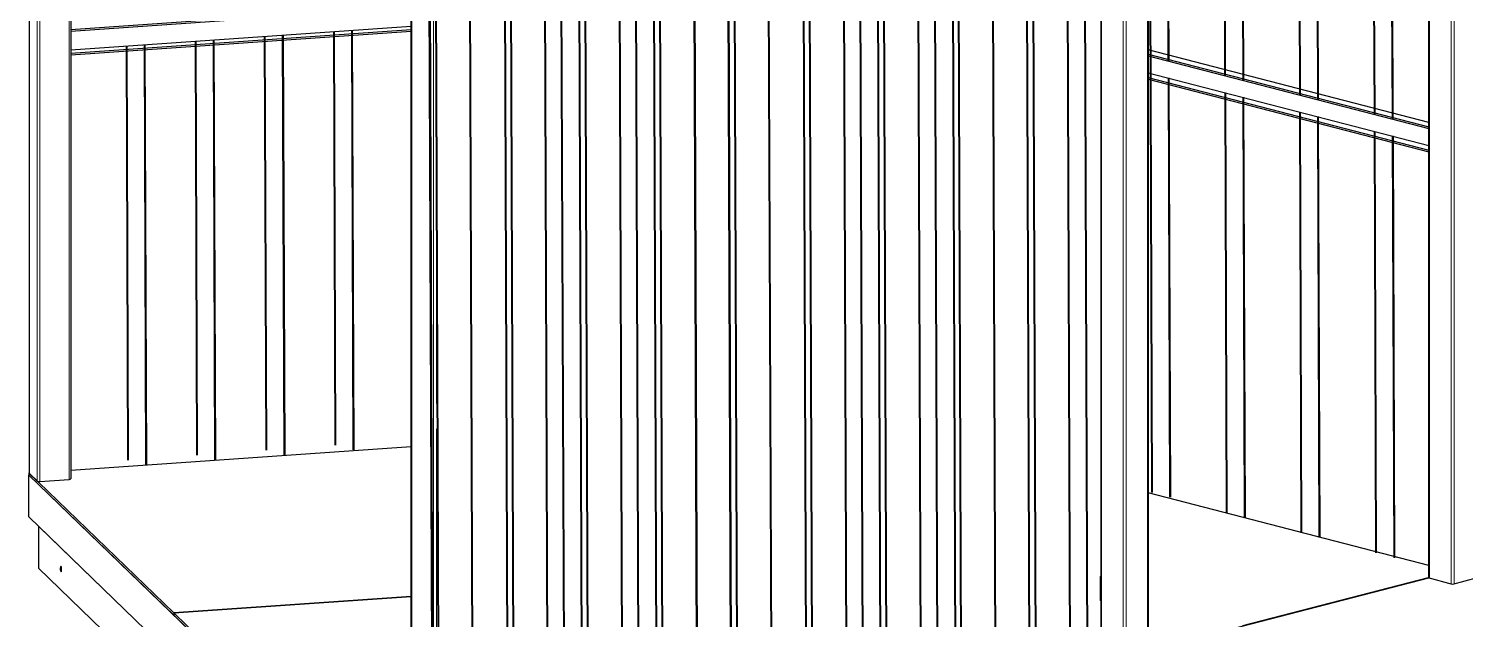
# Model space of a CAD drawing. Header units: millimetres. Extents: x 27997 to 40775, y -3198 to 5652.
# Drawn here: x 37175 to 39212, y 2828 to 3665 of the extents above; entities that cross this region are included whole.
import ezdxf

# ---------------------------------------------------------------- set-up
doc = ezdxf.new("R2010")
doc.units = ezdxf.units.MM
for name, pattern in [('K5LT32768', [0]), ('K5LT_BASIC', [0]), ('K5LT_THIN', [0])]:
    doc.linetypes.add(name, pattern=pattern)

msp = doc.modelspace()

# ---------------------------------------------------------------- linework, layer by layer
at = {"color": 5, "linetype": 'K5LT_BASIC', "lineweight": 30}
for p, q in [((37175.885227, 5256.295749), (37175.885227, 3034.491381)), ((37234.71538, 5152.065018), (37234.71538, 3026.61872)), ((37717.465943, 2156.535306), (37717.465943, 4587.800598)), ((39160.130282, 2885.748424), (39160.130282, 4274.588969)), ((38762.15574, 4203.463479), (38762.15574, 1903.485527)), ((38695.175209, 4174.458488), (38695.175209, 1903.485527)), ((37717.465943, 3696.595765), (37234.71538, 3663.116846)), ((37717.465943, 3694.221408), (37234.71538, 3660.742489)), ((37717.465943, 3663.35477), (37234.71538, 3629.875851)), ((37717.465943, 3660.980413), (37234.71538, 3627.501494)), ((39160.130282, 3532.028903), (38762.15574, 3635.032294)), ((38762.15574, 3628.753156), (39160.130282, 3525.749765)), ((38762.15574, 3626.378799), (39160.130282, 3523.375408)), ((38762.15574, 3595.512161), (39160.130282, 3492.50877)), ((38762.15574, 3593.137804), (39160.130282, 3490.134413)), ((37234.71538, 3039.181496), (37717.465943, 3072.660415)), ((37175.194666, 3035.053713), (37175.885227, 3035.101604)), ((37175.194666, 3035.053713), (37175.194666, 3032.085767)), ((37380.689505, 2836.560921), (37175.194666, 3035.053713)), ((37175.989925, 3034.285553), (37187.123546, 3023.531299)), ((37175.194666, 2972.726848), (37175.194666, 3032.085767)), ((37380.689503, 2833.592977), (37175.194666, 3032.085767)), ((37175.194666, 3032.085767), (37709.926587, 2515.574343)), ((37190.886751, 3022.968966), (37232.437995, 3025.85056)), ((39160.130282, 2903.743075), (38762.15574, 3006.746466)), ((37709.926587, 2456.215423), (37175.194666, 2972.726848)), ((37189.059209, 2959.334727), (37189.059209, 2899.975807)), ((37189.059209, 2959.334727), (37688.481645, 2476.929649)), ((37189.059209, 2899.975807), (37688.481645, 2417.570729)), ((38693.902478, 2885.87565), (38693.902478, 2856.19619)), ((38762.15574, 2783.403847), (39160.130282, 2886.407238)), ((39158.857552, 2886.077831), (38895.962393, 2818.035557)), ((39193.620548, 2877.080506), (39158.857552, 2886.077831)), ((39228.383544, 2886.077831), (39193.620548, 2877.080506)), ((37717.465943, 2859.916486), (37380.689505, 2836.560921)), ((37380.689505, 2836.560921), (37717.465943, 2859.916485)), ((37380.689505, 2836.560921), (37380.689503, 2833.592977)), ((37380.689505, 2836.560921), (37380.689503, 2833.592977)), ((37716.030214, 2509.678692), (37380.689503, 2833.592977)), ((37716.030214, 2512.646638), (37380.689505, 2836.560921))]:
    msp.add_line(p, q, dxfattribs=at)
at = {"color": 5, "linetype": 'K5LT_THIN', "lineweight": 9}
for p, q in [((37175.989925, 3034.285553), (37175.989925, 5256.089921)), ((37187.123546, 3023.531299), (37187.123546, 5245.335667)), ((37190.886751, 3022.968966), (37190.886751, 5206.599316)), ((37232.437995, 3025.85056), (37232.437995, 5154.898682)), ((37718.365899, 4587.054633), (37718.365899, 2155.972973)), ((37748.783521, 4533.286894), (37748.783521, 2148.100313)), ((39191.447861, 4282.694555), (39191.447861, 2877.642839)), ((39195.793235, 4283.819221), (39195.793235, 2877.642839)), ((39161.030239, 4274.821895), (39161.030239, 2885.515498)), ((38726.492787, 1895.050534), (38726.492787, 4200.806569)), ((38730.838162, 1895.050534), (38730.838162, 4203.11643)), ((38761.255783, 1902.923194), (38761.255783, 4203.80396)), ((38696.075166, 1902.923194), (38696.075166, 4174.118006)), ((37753.128895, 3691.226284), (37753.128895, 3133.458382)), ((37717.465943, 3668.558909), (37234.71538, 3635.07999)), ((37717.465943, 3667.800657), (37234.71538, 3634.321738)), ((38762.15574, 3634.826351), (39160.130282, 3531.822959)), ((38762.15574, 3602.403878), (39160.130282, 3499.400487)), ((38762.15574, 3601.585355), (39160.130282, 3498.581964)), ((37753.128895, 3097.637086), (37753.128895, 2504.253832))]:
    msp.add_line(p, q, dxfattribs=at)
at = {"color": 5, "linetype": 'K5LT32768', "lineweight": 40}
for p, q in [((37749.130648, 2159.127211), (37740.490208, 4553.300406)), ((37749.831386, 2158.937667), (37741.202327, 4549.957571)), ((37758.2503, 2156.660411), (37749.677219, 4532.169482)), ((37758.40548, 2156.618437), (37749.83246, 4532.110749)), ((37806.748101, 2143.542107), (37798.20493, 4510.763242)), ((37856.074464, 2130.199683), (37847.550517, 4492.094287)), ((37864.690122, 2127.86921), (37856.169532, 4488.833449)), ((37913.213858, 2114.743891), (37904.705309, 4472.371736)), ((37936.43996, 2108.461398), (37927.940463, 4463.581161)), ((37961.661039, 2101.639279), (37953.178239, 4452.132069)), ((37970.297398, 2099.303207), (37961.817964, 4448.863395)), ((38019.052412, 2086.115328), (38010.591978, 4430.410684)), ((38042.353855, 2079.812456), (38033.902502, 4421.591595)), ((38067.901512, 2072.902), (38059.460116, 4411.922363)), ((38076.145682, 2070.672012), (38067.7075, 4408.802124)), ((38124.784623, 2057.51553), (38116.365395, 4390.393344)), ((38125.304866, 2057.374809), (38116.88584, 4390.196444)), ((38173.024097, 2044.467102), (38164.623668, 4372.135754)), ((38173.724835, 2044.277557), (38165.32468, 4371.87054)), ((38182.143749, 2042.000302), (38173.746875, 4368.684164)), ((38182.29893, 2041.958327), (38173.902116, 4368.625432)), ((38230.64155, 2028.881998), (38222.263577, 4350.328802)), ((38279.967914, 2015.539573), (38271.609163, 4331.659848)), ((38288.583572, 2013.209101), (38280.228178, 4328.399009)), ((38337.107307, 2000.083781), (38328.770824, 4310.033832)), ((38360.33341, 1993.801288), (38352.005978, 4301.243258)), ((38385.554488, 1986.979169), (38377.236886, 4291.697629)), ((38394.190847, 1984.643097), (38385.876611, 4288.428955)), ((38442.945861, 1971.455218), (38434.650625, 4269.976244)), ((38466.247304, 1965.152347), (38457.961149, 4261.157155)), ((38491.794962, 1958.24189), (38483.518763, 4251.487924)), ((38500.039132, 1956.011902), (38491.766146, 4248.367685)), ((38548.678072, 1942.855421), (38540.424041, 4229.958905)), ((38596.917546, 1929.806992), (38588.682315, 4211.701315)), ((38606.037199, 1927.340192), (38597.805521, 4208.249725)), ((38654.873637, 1914.130289), (38646.660992, 4189.766196)), ((38670.504702, 4180.745387), (38678.708058, 1907.683251)), ((38788.629598, 4178.437517), (38790.648561, 3619.004314)), ((38788.889142, 4178.504692), (38790.908591, 3618.937013)), ((38767.795248, 3007.496919), (38763.592773, 4171.95751)), ((38871.473608, 3598.085253), (38869.449452, 4158.957346)), ((38894.533092, 4152.465222), (38896.557248, 3591.593129)), ((38894.793122, 4152.397921), (38896.817278, 3591.525828)), ((38977.382295, 3570.674068), (38975.358138, 4131.546161)), ((39000.441779, 4125.054037), (39002.465935, 3564.181944)), ((39000.701809, 4124.986736), (39002.725965, 3564.114643)), ((39083.290982, 3543.262882), (39081.266825, 4104.134975)), ((39106.350466, 4097.642852), (39108.374622, 3536.770759)), ((39106.610496, 4097.575551), (39108.634652, 3536.703458)), ((37414.070853, 3060.233095), (37411.951903, 3647.371404)), ((37437.005842, 3649.108903), (37439.15555, 3053.447865)), ((37437.265565, 3649.126915), (37439.415592, 3053.377526)), ((37512.221404, 3067.337347), (37510.103528, 3654.178253)), ((37535.157467, 3655.915753), (37537.306101, 3060.552117)), ((37535.417189, 3655.933765), (37537.566143, 3060.481778)), ((37610.111914, 3074.511937), (37607.995429, 3660.967091)), ((37633.049369, 3662.70459), (37635.196611, 3067.726708)), ((37633.309091, 3662.722602), (37635.456652, 3067.656369)), ((37316.180343, 3053.058504), (37314.060001, 3640.582567)), ((37339.113941, 3642.320066), (37341.26504, 3046.273275)), ((37339.373663, 3642.338078), (37341.525082, 3046.202936)), ((38790.735166, 3595.006978), (38792.879945, 3000.711689)), ((38790.995196, 3594.939677), (38793.139986, 3000.64135)), ((38873.708401, 2978.848177), (38871.560213, 3574.087916)), ((38896.643853, 3567.595793), (38898.793098, 2972.062948)), ((38896.903883, 3567.528492), (38899.053139, 2971.992609)), ((38979.621554, 2950.199436), (38977.4689, 3546.676731)), ((39002.55254, 3540.184608), (39004.706251, 2943.414206)), ((39002.81257, 3540.117307), (39004.966293, 2943.343868)), ((39085.534707, 2921.550695), (39083.377587, 3519.265546)), ((39108.461227, 3512.773422), (39110.619404, 2914.765465)), ((39108.721257, 3512.706121), (39110.879446, 2914.695126))]:
    msp.add_line(p, q, dxfattribs=at)
at = {"color": 5, "linetype": 'K5LT_BASIC', "lineweight": 30}
for centre, major_axis, ratio, start_param, end_param in [((37178.957871, 3034.491381), (-3.072644, 0), 0.258819, 0, 0.2617993626), ((37190.091492, 3023.737127), (-3.072644, 0), 0.258819, 0.2617993626, 1.8325956894), ((37231.642736, 3026.61872), (3.072644, 0), 0.258819, -1.3089969641, 0), ((37220.869555, 2898.928829), (0.276352, -3.984866), 0.25, -3.1415926536, -0.2705974134), ((37220.869555, 2898.928829), (0.276352, -3.984866), 0.25, 0, 3.1415926536), ((37220.869555, 2898.928829), (0.276352, -3.984866), 0.25, -0.2705974134, 0), ((38696.075166, 2886.437982), (0.76989, 2.974628), 0.683013, 0.7892967315, 1.933014472), ((38696.075166, 2856.758522), (-0.76989, -2.974628), 0.683013, -1.2085781816, -0.0648604411)]:
    msp.add_ellipse(centre, major_axis=major_axis, ratio=ratio, start_param=start_param, end_param=end_param, dxfattribs=at)

doc.saveas('drawing.dxf')
